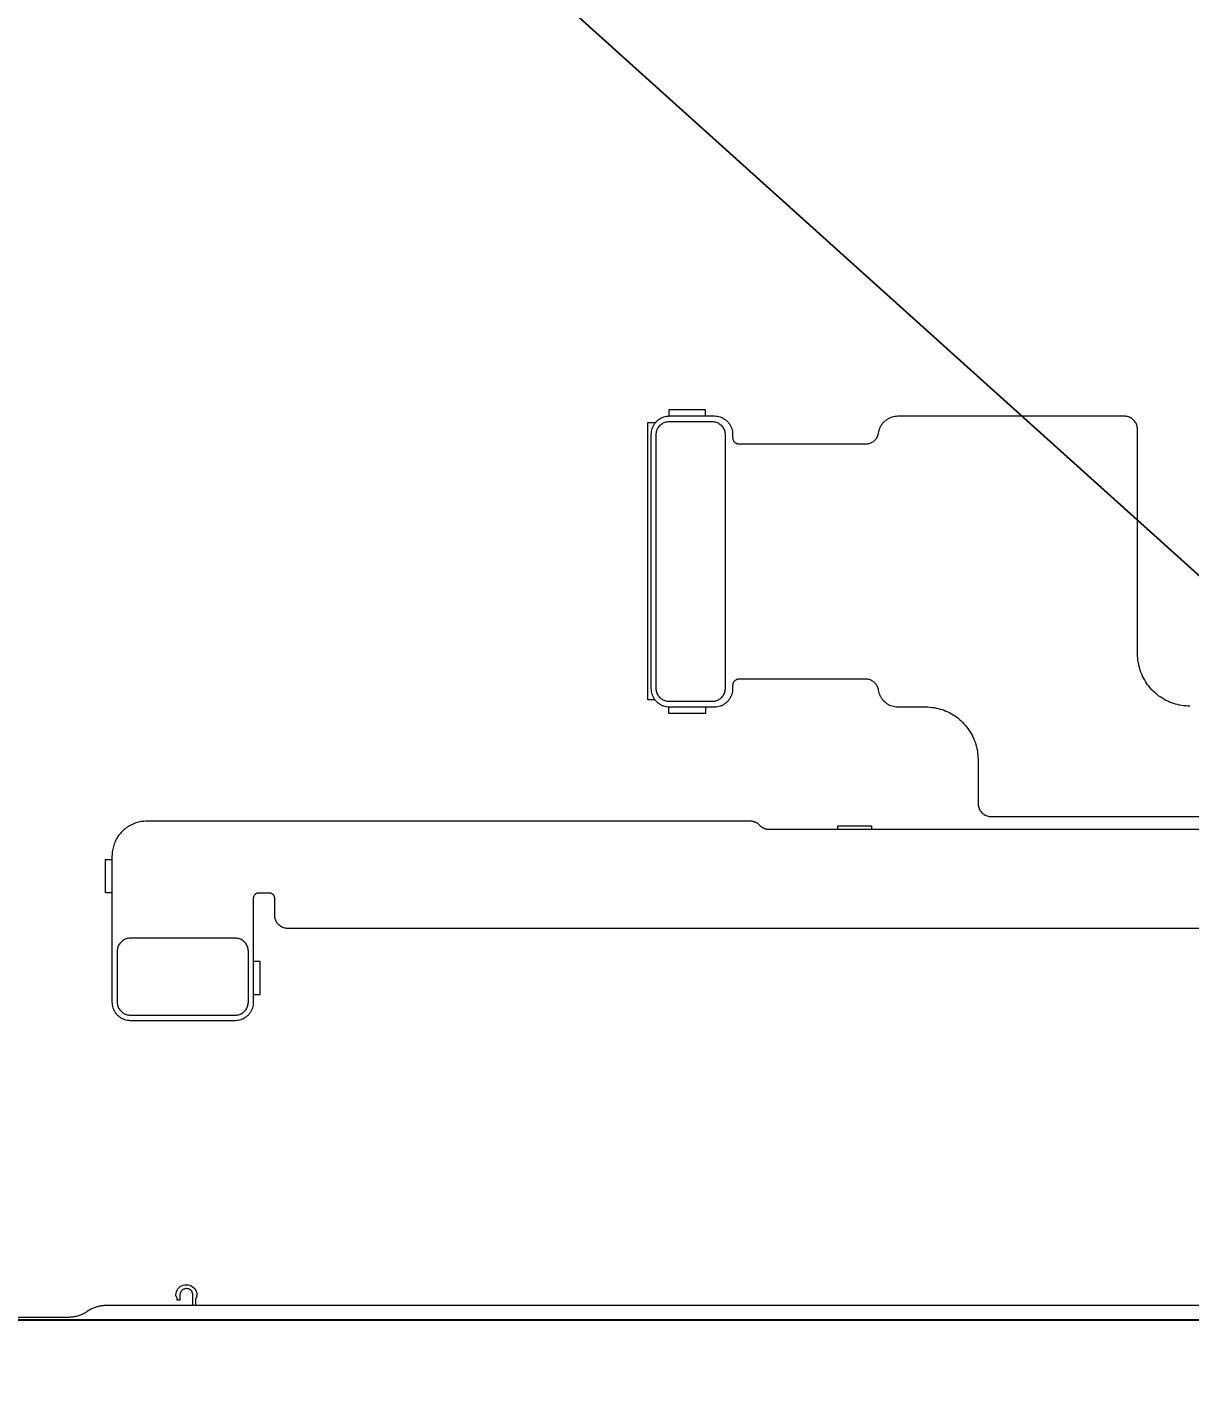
# Model space of a CAD drawing. Header units: millimetres. Extents: x 1863 to 2194, y 977 to 1295.
# Drawn here: x 1928.6 to 1972.9, y 1150.2 to 1201.7 of the extents above; entities that cross this region are included whole.
import ezdxf

# ---------------------------------------------------------------- set-up
doc = ezdxf.new("R2010")
doc.units = ezdxf.units.MM
doc.layers.add('2', color=7, linetype='Continuous', true_color=0xffffff)
doc.layers.add('BMLJ', color=4, linetype='Continuous')
doc.layers.get('0').off()
doc.styles.get("Standard").update_dxf_attribs({"font": 'txt', "bigfont": 'gbcbig.shx'})
doc.dimstyles.new('ISO-25', dxfattribs={"dimtxt": 2.5, "dimasz": 2.5, "dimexe": 1.25, "dimexo": 0.625, "dimtad": 1, "dimtxsty": 'Standard', "dimcen": 2.5, "dimadec": 0, "dimazin": 0, "dimtfac": 1, "dimtmove": 0, "dimatfit": 3, "dimfxl": 1, "dimarcsym": 0})

# ---------------------------------------------------------------- blocks, each defined once
blk = doc.blocks.new('A$C1B9535D9')
at = {"layer": '2', "color": 35, "linetype": 'Continuous', "lineweight": 18}
for p, q in [((3.289, 34.977), (3.304, 35.039)), ((3.304, 35.039), (3.328, 35.096)), ((3.328, 35.096), (3.361, 35.149)), ((3.361, 35.149), (3.401, 35.195)), ((3.401, 35.195), (3.448, 35.235)), ((3.462, 35.027), (3.447, 34.991)), ((3.448, 35.235), (3.5, 35.268)), ((3.482, 35.06), (3.462, 35.027)), ((3.507, 35.089), (3.482, 35.06)), ((3.5, 35.268), (3.558, 35.292)), ((3.536, 35.114), (3.507, 35.089)), ((3.569, 35.134), (3.536, 35.114)), ((3.558, 35.292), (3.619, 35.307)), ((3.605, 35.149), (3.569, 35.134)), ((3.644, 35.159), (3.605, 35.149)), ((3.619, 35.307), (3.684, 35.312)), ((3.684, 35.162), (3.644, 35.159)), ((3.684, 35.312), (3.702, 35.312)), ((4.023, 35.162), (3.684, 35.162)), ((3.702, 35.312), (3.711, 35.312)), ((3.711, 35.312), (3.719, 35.311)), ((3.719, 35.311), (3.728, 35.309)), ((3.728, 35.309), (3.736, 35.307)), ((3.736, 35.307), (3.744, 35.304)), ((3.744, 35.304), (3.752, 35.301)), ((3.752, 35.301), (3.76, 35.297)), ((3.76, 35.297), (3.777, 35.287)), ((3.777, 35.284), (3.805, 35.268)), ((3.805, 35.268), (3.834, 35.262)), ((3.834, 35.262), (4.023, 35.262)), ((4.023, 35.262), (4.029, 35.263)), ((4.029, 35.162), (4.023, 35.162)), ((4.029, 35.263), (4.034, 35.263)), ((4.034, 35.162), (4.029, 35.162)), ((4.034, 35.263), (4.04, 35.263)), ((4.04, 35.163), (4.034, 35.162)), ((4.04, 35.263), (4.046, 35.264)), ((4.046, 35.163), (4.04, 35.163)), ((4.046, 35.264), (4.052, 35.264)), ((4.052, 35.164), (4.046, 35.163)), ((4.052, 35.264), (4.058, 35.265)), ((4.058, 35.164), (4.052, 35.164)), ((4.058, 35.265), (4.063, 35.266)), ((4.063, 35.165), (4.058, 35.164)), ((4.063, 35.266), (4.069, 35.267)), ((4.069, 35.166), (4.063, 35.165)), ((4.069, 35.267), (4.074, 35.269)), ((4.074, 35.167), (4.069, 35.166)), ((4.074, 35.269), (4.08, 35.27)), ((4.08, 35.168), (4.074, 35.167)), ((4.08, 35.27), (4.08, 35.27)), ((4.08, 35.168), (4.08, 35.168)), ((3.284, 34.912), (3.289, 34.977)), ((3.289, 34.848), (3.284, 34.912)), ((3.304, 34.788), (3.289, 34.848)), ((3.327, 34.731), (3.304, 34.788)), ((3.359, 34.679), (3.327, 34.731)), ((3.398, 34.632), (3.359, 34.679)), ((3.444, 34.592), (3.398, 34.632)), ((3.438, 34.953), (3.434, 34.912)), ((3.434, 34.912), (3.436, 34.883)), ((3.436, 34.883), (3.441, 34.855)), ((3.447, 34.991), (3.438, 34.953)), ((3.441, 34.855), (3.449, 34.828)), ((3.495, 34.559), (3.444, 34.592)), ((3.449, 34.828), (3.46, 34.802)), ((3.46, 34.802), (3.474, 34.778)), ((3.474, 34.778), (3.49, 34.755)), ((3.49, 34.755), (3.509, 34.734)), ((3.552, 34.535), (3.495, 34.559)), ((3.509, 34.734), (3.53, 34.716)), ((3.53, 34.716), (3.554, 34.699)), ((3.612, 34.519), (3.552, 34.535)), ((3.554, 34.699), (3.579, 34.686)), ((3.579, 34.686), (3.605, 34.675)), ((3.605, 34.675), (3.631, 34.669)), ((3.676, 34.512), (3.612, 34.519)), ((3.631, 34.669), (3.658, 34.664)), ((3.658, 34.664), (3.684, 34.662)), ((3.685, 34.513), (3.676, 34.512)), ((3.684, 34.662), (3.879, 34.662)), ((3.694, 34.513), (3.685, 34.513)), ((3.703, 34.515), (3.694, 34.513)), ((3.712, 34.517), (3.703, 34.515)), ((3.72, 34.52), (3.712, 34.517)), ((3.728, 34.523), (3.72, 34.52)), ((3.736, 34.527), (3.728, 34.523)), ((3.744, 34.531), (3.736, 34.527)), ((3.751, 34.536), (3.744, 34.531)), ((3.758, 34.542), (3.751, 34.536)), ((3.783, 34.557), (3.758, 34.542)), ((3.817, 34.564), (3.783, 34.557)), ((3.879, 34.564), (3.817, 34.564)), ((3.879, 34.662), (3.879, 34.564))]:
    blk.add_line(p, q, dxfattribs=at)
for points, degree in [([(4.08, 106.628), (4.08, 31.849)], 1), ([(4.08, 31.849), (4.081, 31.823), (4.082, 31.798), (4.082, 31.772)], 3), ([(4.082, 31.772), (4.085, 31.747), (4.087, 31.722), (4.089, 31.696)], 3), ([(4.089, 31.696), (4.093, 31.671), (4.097, 31.646), (4.101, 31.621)], 3), ([(4.101, 31.621), (4.106, 31.596), (4.112, 31.571), (4.117, 31.547)], 3), ([(4.117, 31.547), (4.124, 31.522), (4.131, 31.498), (4.138, 31.474)], 3), ([(4.138, 31.474), (4.146, 31.45), (4.154, 31.426), (4.163, 31.402)], 3), ([(4.163, 31.402), (4.172, 31.378), (4.182, 31.355), (4.192, 31.332)], 3), ([(4.192, 31.332), (4.203, 31.309), (4.214, 31.286), (4.225, 31.263)], 3), ([(4.225, 31.263), (4.238, 31.241), (4.25, 31.219), (4.263, 31.197)], 3), ([(4.263, 31.197), (4.277, 31.176), (4.291, 31.154), (4.305, 31.133)], 3), ([(4.305, 31.133), (4.319, 31.112), (4.333, 31.09), (4.347, 31.069)], 3), ([(4.347, 31.069), (4.359, 31.047), (4.372, 31.025), (4.385, 31.003)], 3), ([(4.385, 31.003), (4.396, 30.98), (4.407, 30.957), (4.418, 30.934)], 3), ([(4.418, 30.934), (4.428, 30.911), (4.438, 30.888), (4.448, 30.864)], 3), ([(4.448, 30.864), (4.456, 30.84), (4.464, 30.816), (4.472, 30.792)], 3), ([(4.472, 30.792), (4.479, 30.768), (4.486, 30.744), (4.493, 30.719)], 3), ([(4.493, 30.719), (4.498, 30.694), (4.504, 30.67), (4.509, 30.645)], 3), ([(4.509, 30.645), (4.513, 30.62), (4.517, 30.595), (4.521, 30.57)], 3), ([(4.521, 30.57), (4.523, 30.544), (4.525, 30.519), (4.528, 30.493)], 3), ([(4.528, 30.493), (4.529, 30.468), (4.529, 30.442), (4.53, 30.417)], 3), ([(4.53, 30.417), (4.53, 27.589)], 1)]:
    blk.add_open_spline(points, degree=degree, dxfattribs=at)
blk = doc.blocks.new('*D8')
at = {"layer": 'BMLJ', "color": 0, "lineweight": -2, "transparency": 16777216}
for p, q in [((2012.465, 1238.46), (1865.418, 1238.46)), ((1866.668, 1235.96), (1866.668, 1154.96)), ((2012.465, 1152.46), (1865.418, 1152.46))]:
    blk.add_line(p, q, dxfattribs=at)
at = {"layer": 'BMLJ', "color": 0, "transparency": 16777216}
for points in [[(1866.251, 1235.96), (1867.084, 1235.96), (1866.668, 1238.46)], [(1866.251, 1154.96), (1867.084, 1154.96), (1866.668, 1152.46)]]:
    blk.add_solid(points, dxfattribs=at)
at = {"layer": 'BMLJ', "color": 0, "transparency": 16777216, "insert": (1864.793, 1195.46), "char_height": 2.5, "attachment_point": 5, "rotation": 90}
blk.add_mtext('86', dxfattribs=at)

msp = doc.modelspace()

# ---------------------------------------------------------------- linework, layer by layer
at = {"layer": '2', "color": 35, "linetype": 'Continuous', "lineweight": 18}
for p, q in [((1954.459, 1187.142), (1953.059, 1187.142)), ((1953.059, 1187.142), (1953.059, 1186.892)), ((1954.459, 1186.892), (1954.459, 1187.142)), ((1952.269, 1176.089), (1952.269, 1186.648)), ((1952.269, 1186.648), (1952.555, 1186.648)), ((1953.059, 1186.892), (1953.084, 1186.892)), ((1952.536, 1176.089), (1952.269, 1176.089)), ((1953.059, 1175.573), (1953.059, 1175.823)), ((1954.459, 1175.822), (1954.459, 1175.573)), ((1954.459, 1175.573), (1953.059, 1175.573)), ((1959.505, 1171.291), (1960.792, 1171.291)), ((1959.505, 1171.143), (1959.505, 1171.291)), ((1960.792, 1171.291), (1960.792, 1171.143)), ((1931.593, 1170.001), (1931.844, 1170.001)), ((1931.593, 1168.739), (1931.593, 1170.001)), ((1931.844, 1168.739), (1931.593, 1168.739)), ((1937.493, 1166.121), (1937.243, 1166.121)), ((1937.493, 1164.859), (1937.493, 1166.121)), ((1937.243, 1164.859), (1937.493, 1164.859))]:
    msp.add_line(p, q, dxfattribs=at)
for points, degree in [([(1952.519, 1186.606), (1952.5, 1186.575), (1952.481, 1186.545), (1952.462, 1186.514)], 3), ([(1952.589, 1186.687), (1952.565, 1186.66), (1952.542, 1186.633), (1952.519, 1186.606)], 3), ([(1952.67, 1186.757), (1952.643, 1186.734), (1952.616, 1186.711), (1952.589, 1186.687)], 3), ([(1952.762, 1186.814), (1952.731, 1186.795), (1952.701, 1186.776), (1952.67, 1186.757)], 3), ([(1952.731, 1186.546), (1952.75, 1186.562), (1952.769, 1186.579), (1952.789, 1186.595)], 3), ([(1952.862, 1186.857), (1952.829, 1186.842), (1952.795, 1186.828), (1952.762, 1186.814)], 3), ([(1952.789, 1186.595), (1952.81, 1186.609), (1952.832, 1186.623), (1952.854, 1186.636)], 3), ([(1952.854, 1186.636), (1952.878, 1186.646), (1952.902, 1186.656), (1952.926, 1186.666)], 3), ([(1952.97, 1186.883), (1952.934, 1186.874), (1952.898, 1186.865), (1952.862, 1186.857)], 3), ([(1952.926, 1186.666), (1952.951, 1186.673), (1952.977, 1186.679), (1953.003, 1186.685)], 3), ([(1953.084, 1186.892), (1953.046, 1186.889), (1953.008, 1186.886), (1952.97, 1186.883)], 3), ([(1953.003, 1186.685), (1953.03, 1186.687), (1953.057, 1186.69), (1953.084, 1186.692)], 3), ([(1954.808, 1186.892), (1953.084, 1186.892)], 1), ([(1953.084, 1186.692), (1954.709, 1186.692)], 1), ([(1954.709, 1186.692), (1954.736, 1186.69), (1954.763, 1186.687), (1954.79, 1186.685)], 3), ([(1954.79, 1186.685), (1954.816, 1186.679), (1954.841, 1186.673), (1954.867, 1186.666)], 3), ([(1954.922, 1186.883), (1954.884, 1186.886), (1954.846, 1186.889), (1954.808, 1186.892)], 3), ([(1954.867, 1186.666), (1954.891, 1186.656), (1954.915, 1186.646), (1954.939, 1186.636)], 3), ([(1955.03, 1186.857), (1954.994, 1186.865), (1954.958, 1186.874), (1954.922, 1186.883)], 3), ([(1954.939, 1186.636), (1954.961, 1186.623), (1954.983, 1186.609), (1955.005, 1186.595)], 3), ([(1955.005, 1186.595), (1955.024, 1186.579), (1955.044, 1186.562), (1955.063, 1186.546)], 3), ([(1955.13, 1186.814), (1955.097, 1186.828), (1955.063, 1186.842), (1955.03, 1186.857)], 3), ([(1955.222, 1186.757), (1955.191, 1186.776), (1955.161, 1186.795), (1955.13, 1186.814)], 3), ([(1955.304, 1186.687), (1955.276, 1186.711), (1955.249, 1186.734), (1955.222, 1186.757)], 3), ([(1955.374, 1186.606), (1955.35, 1186.633), (1955.327, 1186.66), (1955.304, 1186.687)], 3), ([(1955.431, 1186.514), (1955.412, 1186.545), (1955.393, 1186.575), (1955.374, 1186.606)], 3), ([(1961.224, 1186.635), (1961.203, 1186.607), (1961.182, 1186.579), (1961.161, 1186.551)], 3), ([(1961.298, 1186.709), (1961.274, 1186.685), (1961.249, 1186.66), (1961.224, 1186.635)], 3), ([(1961.382, 1186.772), (1961.354, 1186.751), (1961.326, 1186.73), (1961.298, 1186.709)], 3), ([(1961.475, 1186.823), (1961.444, 1186.806), (1961.413, 1186.789), (1961.382, 1186.772)], 3), ([(1961.574, 1186.861), (1961.541, 1186.848), (1961.508, 1186.836), (1961.475, 1186.823)], 3), ([(1961.679, 1186.884), (1961.644, 1186.876), (1961.609, 1186.869), (1961.574, 1186.861)], 3), ([(1961.789, 1186.892), (1961.752, 1186.89), (1961.716, 1186.887), (1961.679, 1186.884)], 3), ([(1970.423, 1186.892), (1961.789, 1186.892)], 1), ([(1970.504, 1186.886), (1970.477, 1186.888), (1970.45, 1186.89), (1970.423, 1186.892)], 3), ([(1970.581, 1186.867), (1970.555, 1186.873), (1970.529, 1186.879), (1970.504, 1186.886)], 3), ([(1970.653, 1186.836), (1970.629, 1186.847), (1970.605, 1186.857), (1970.581, 1186.867)], 3), ([(1970.718, 1186.796), (1970.696, 1186.809), (1970.674, 1186.823), (1970.653, 1186.836)], 3), ([(1970.776, 1186.746), (1970.757, 1186.762), (1970.738, 1186.779), (1970.718, 1186.796)], 3), ([(1970.826, 1186.688), (1970.81, 1186.707), (1970.793, 1186.726), (1970.776, 1186.746)], 3), ([(1970.867, 1186.622), (1970.854, 1186.644), (1970.84, 1186.666), (1970.826, 1186.688)], 3), ([(1970.897, 1186.55), (1970.887, 1186.574), (1970.877, 1186.598), (1970.867, 1186.622)], 3), ([(1952.393, 1186.306), (1952.39, 1186.268), (1952.387, 1186.23), (1952.384, 1186.192)], 3), ([(1952.384, 1186.192), (1952.384, 1176.523)], 1), ([(1952.419, 1186.414), (1952.41, 1186.378), (1952.402, 1186.342), (1952.393, 1186.306)], 3), ([(1952.462, 1186.514), (1952.448, 1186.481), (1952.433, 1186.447), (1952.419, 1186.414)], 3), ([(1952.585, 1186.192), (1952.587, 1186.219), (1952.589, 1186.246), (1952.591, 1186.273)], 3), ([(1952.585, 1176.522), (1952.585, 1186.192)], 1), ([(1952.591, 1186.273), (1952.598, 1186.299), (1952.604, 1186.325), (1952.61, 1186.35)], 3), ([(1952.61, 1186.35), (1952.62, 1186.374), (1952.63, 1186.398), (1952.64, 1186.422)], 3), ([(1952.64, 1186.422), (1952.654, 1186.444), (1952.667, 1186.466), (1952.681, 1186.487)], 3), ([(1952.681, 1186.487), (1952.697, 1186.507), (1952.714, 1186.526), (1952.731, 1186.546)], 3), ([(1955.063, 1186.546), (1955.08, 1186.526), (1955.096, 1186.507), (1955.113, 1186.487)], 3), ([(1955.113, 1186.487), (1955.127, 1186.466), (1955.14, 1186.444), (1955.154, 1186.422)], 3), ([(1955.154, 1186.422), (1955.164, 1186.398), (1955.174, 1186.374), (1955.184, 1186.35)], 3), ([(1955.184, 1186.35), (1955.191, 1186.325), (1955.197, 1186.299), (1955.203, 1186.273)], 3), ([(1955.203, 1186.273), (1955.205, 1186.246), (1955.208, 1186.219), (1955.21, 1186.192)], 3), ([(1955.21, 1186.192), (1955.21, 1176.522)], 1), ([(1955.473, 1186.414), (1955.459, 1186.447), (1955.445, 1186.481), (1955.431, 1186.514)], 3), ([(1955.499, 1186.306), (1955.491, 1186.342), (1955.482, 1186.378), (1955.473, 1186.414)], 3), ([(1955.509, 1186.192), (1955.506, 1186.23), (1955.503, 1186.268), (1955.499, 1186.306)], 3), ([(1955.509, 1186.072), (1955.509, 1186.192)], 1), ([(1955.512, 1186.032), (1955.511, 1186.045), (1955.51, 1186.059), (1955.509, 1186.072)], 3), ([(1961.006, 1186.111), (1960.994, 1186.091), (1960.983, 1186.07), (1960.971, 1186.049)], 3), ([(1961.031, 1186.179), (1961.023, 1186.156), (1961.014, 1186.134), (1961.006, 1186.111)], 3), ([(1961.047, 1186.25), (1961.042, 1186.226), (1961.037, 1186.202), (1961.031, 1186.179)], 3), ([(1961.071, 1186.358), (1961.063, 1186.322), (1961.055, 1186.286), (1961.047, 1186.25)], 3), ([(1961.109, 1186.459), (1961.096, 1186.425), (1961.084, 1186.391), (1961.071, 1186.358)], 3), ([(1961.161, 1186.551), (1961.143, 1186.521), (1961.126, 1186.49), (1961.109, 1186.459)], 3), ([(1970.916, 1186.473), (1970.91, 1186.499), (1970.904, 1186.525), (1970.897, 1186.55)], 3), ([(1970.923, 1186.392), (1970.921, 1186.419), (1970.919, 1186.446), (1970.916, 1186.473)], 3), ([(1970.923, 1177.843), (1970.923, 1186.392)], 1), ([(1955.521, 1185.993), (1955.518, 1186.006), (1955.515, 1186.019), (1955.512, 1186.032)], 3), ([(1955.537, 1185.957), (1955.532, 1185.969), (1955.526, 1185.981), (1955.521, 1185.993)], 3), ([(1955.557, 1185.925), (1955.55, 1185.936), (1955.543, 1185.946), (1955.537, 1185.957)], 3), ([(1955.582, 1185.896), (1955.574, 1185.905), (1955.565, 1185.915), (1955.557, 1185.925)], 3), ([(1955.611, 1185.871), (1955.601, 1185.879), (1955.592, 1185.887), (1955.582, 1185.896)], 3), ([(1955.644, 1185.85), (1955.633, 1185.857), (1955.622, 1185.864), (1955.611, 1185.871)], 3), ([(1955.68, 1185.835), (1955.668, 1185.84), (1955.656, 1185.845), (1955.644, 1185.85)], 3), ([(1955.718, 1185.826), (1955.705, 1185.829), (1955.692, 1185.832), (1955.68, 1185.835)], 3), ([(1955.759, 1185.822), (1955.745, 1185.823), (1955.732, 1185.825), (1955.718, 1185.826)], 3), ([(1960.552, 1185.822), (1955.759, 1185.822)], 1), ([(1960.625, 1185.828), (1960.601, 1185.826), (1960.577, 1185.824), (1960.552, 1185.822)], 3), ([(1960.695, 1185.843), (1960.672, 1185.838), (1960.649, 1185.833), (1960.625, 1185.828)], 3), ([(1960.762, 1185.868), (1960.74, 1185.86), (1960.718, 1185.852), (1960.695, 1185.843)], 3), ([(1960.823, 1185.902), (1960.803, 1185.891), (1960.782, 1185.88), (1960.762, 1185.868)], 3), ([(1960.879, 1185.944), (1960.86, 1185.93), (1960.842, 1185.916), (1960.823, 1185.902)], 3), ([(1960.929, 1185.994), (1960.912, 1185.977), (1960.896, 1185.961), (1960.879, 1185.944)], 3), ([(1960.971, 1186.049), (1960.957, 1186.031), (1960.943, 1186.012), (1960.929, 1185.994)], 3), ([(1970.949, 1177.518), (1970.94, 1177.627), (1970.932, 1177.735), (1970.923, 1177.843)], 3), ([(1971.025, 1177.211), (1971, 1177.313), (1970.974, 1177.416), (1970.949, 1177.518)], 3), ([(1955.537, 1176.757), (1955.543, 1176.768), (1955.55, 1176.779), (1955.557, 1176.79)], 3), ([(1955.557, 1176.79), (1955.565, 1176.8), (1955.574, 1176.81), (1955.582, 1176.819)], 3), ([(1955.582, 1176.819), (1955.592, 1176.828), (1955.601, 1176.836), (1955.611, 1176.844)], 3), ([(1955.611, 1176.844), (1955.622, 1176.851), (1955.633, 1176.858), (1955.644, 1176.865)], 3), ([(1955.644, 1176.865), (1955.656, 1176.87), (1955.668, 1176.875), (1955.68, 1176.88)], 3), ([(1955.68, 1176.88), (1955.692, 1176.883), (1955.705, 1176.886), (1955.718, 1176.889)], 3), ([(1955.718, 1176.889), (1955.732, 1176.89), (1955.745, 1176.891), (1955.759, 1176.893)], 3), ([(1955.759, 1176.893), (1960.552, 1176.893)], 1), ([(1960.552, 1176.893), (1960.577, 1176.891), (1960.601, 1176.889), (1960.625, 1176.887)], 3), ([(1960.625, 1176.887), (1960.649, 1176.882), (1960.672, 1176.877), (1960.695, 1176.872)], 3), ([(1960.695, 1176.872), (1960.718, 1176.863), (1960.74, 1176.855), (1960.762, 1176.846)], 3), ([(1960.762, 1176.846), (1960.782, 1176.835), (1960.803, 1176.824), (1960.823, 1176.813)], 3), ([(1960.823, 1176.813), (1960.842, 1176.799), (1960.86, 1176.785), (1960.879, 1176.771)], 3), ([(1971.146, 1176.924), (1971.106, 1177.019), (1971.065, 1177.115), (1971.025, 1177.211)], 3), ([(1971.309, 1176.662), (1971.254, 1176.749), (1971.2, 1176.836), (1971.146, 1176.924)], 3), ([(1952.384, 1176.523), (1952.387, 1176.485), (1952.39, 1176.447), (1952.393, 1176.409)], 3), ([(1952.393, 1176.409), (1952.402, 1176.373), (1952.41, 1176.337), (1952.419, 1176.301)], 3), ([(1952.419, 1176.301), (1952.433, 1176.268), (1952.448, 1176.234), (1952.462, 1176.201)], 3), ([(1952.591, 1176.441), (1952.589, 1176.468), (1952.587, 1176.495), (1952.585, 1176.522)], 3), ([(1952.61, 1176.364), (1952.604, 1176.39), (1952.598, 1176.416), (1952.591, 1176.441)], 3), ([(1952.64, 1176.293), (1952.63, 1176.316), (1952.62, 1176.34), (1952.61, 1176.364)], 3), ([(1952.681, 1176.227), (1952.667, 1176.249), (1952.654, 1176.271), (1952.64, 1176.293)], 3), ([(1955.154, 1176.293), (1955.14, 1176.271), (1955.127, 1176.249), (1955.113, 1176.227)], 3), ([(1955.184, 1176.364), (1955.174, 1176.34), (1955.164, 1176.316), (1955.154, 1176.293)], 3), ([(1955.203, 1176.441), (1955.197, 1176.416), (1955.191, 1176.39), (1955.184, 1176.364)], 3), ([(1955.21, 1176.522), (1955.208, 1176.495), (1955.205, 1176.468), (1955.203, 1176.441)], 3), ([(1955.431, 1176.201), (1955.445, 1176.234), (1955.459, 1176.268), (1955.473, 1176.301)], 3), ([(1955.473, 1176.301), (1955.482, 1176.337), (1955.491, 1176.373), (1955.499, 1176.409)], 3), ([(1955.499, 1176.409), (1955.503, 1176.447), (1955.506, 1176.485), (1955.509, 1176.523)], 3), ([(1955.509, 1176.643), (1955.51, 1176.656), (1955.511, 1176.67), (1955.512, 1176.683)], 3), ([(1955.509, 1176.523), (1955.509, 1176.643)], 1), ([(1955.512, 1176.683), (1955.515, 1176.696), (1955.518, 1176.709), (1955.521, 1176.722)], 3), ([(1955.521, 1176.722), (1955.526, 1176.733), (1955.532, 1176.745), (1955.537, 1176.757)], 3), ([(1960.879, 1176.771), (1960.896, 1176.754), (1960.912, 1176.738), (1960.929, 1176.721)], 3), ([(1960.929, 1176.721), (1960.943, 1176.703), (1960.957, 1176.684), (1960.971, 1176.665)], 3), ([(1960.971, 1176.665), (1960.983, 1176.645), (1960.994, 1176.624), (1961.006, 1176.603)], 3), ([(1961.006, 1176.603), (1961.014, 1176.581), (1961.023, 1176.558), (1961.031, 1176.536)], 3), ([(1961.031, 1176.536), (1961.037, 1176.512), (1961.042, 1176.488), (1961.047, 1176.464)], 3), ([(1961.047, 1176.464), (1961.055, 1176.428), (1961.063, 1176.393), (1961.071, 1176.357)], 3), ([(1961.071, 1176.357), (1961.084, 1176.323), (1961.096, 1176.29), (1961.109, 1176.256)], 3), ([(1971.508, 1176.429), (1971.442, 1176.506), (1971.375, 1176.584), (1971.309, 1176.662)], 3), ([(1971.741, 1176.229), (1971.664, 1176.295), (1971.586, 1176.362), (1971.508, 1176.429)], 3), ([(1952.462, 1176.201), (1952.481, 1176.17), (1952.5, 1176.14), (1952.519, 1176.109)], 3), ([(1952.519, 1176.109), (1952.542, 1176.082), (1952.565, 1176.055), (1952.589, 1176.027)], 3), ([(1952.589, 1176.027), (1952.616, 1176.004), (1952.643, 1175.981), (1952.67, 1175.957)], 3), ([(1952.67, 1175.957), (1952.701, 1175.938), (1952.731, 1175.92), (1952.762, 1175.901)], 3), ([(1952.731, 1176.169), (1952.714, 1176.188), (1952.697, 1176.208), (1952.681, 1176.227)], 3), ([(1952.789, 1176.119), (1952.769, 1176.135), (1952.75, 1176.152), (1952.731, 1176.169)], 3), ([(1952.762, 1175.901), (1952.795, 1175.886), (1952.829, 1175.872), (1952.862, 1175.858)], 3), ([(1952.854, 1176.078), (1952.832, 1176.092), (1952.81, 1176.105), (1952.789, 1176.119)], 3), ([(1952.926, 1176.048), (1952.902, 1176.058), (1952.878, 1176.068), (1952.854, 1176.078)], 3), ([(1952.862, 1175.858), (1952.898, 1175.849), (1952.934, 1175.84), (1952.97, 1175.831)], 3), ([(1953.003, 1176.029), (1952.977, 1176.035), (1952.951, 1176.041), (1952.926, 1176.048)], 3), ([(1952.97, 1175.831), (1953.008, 1175.828), (1953.046, 1175.825), (1953.084, 1175.822)], 3), ([(1953.084, 1176.022), (1953.057, 1176.024), (1953.03, 1176.027), (1953.003, 1176.029)], 3), ([(1953.059, 1175.823), (1953.08, 1175.823)], 1), ([(1954.709, 1176.022), (1953.084, 1176.022)], 1), ([(1953.084, 1175.822), (1954.808, 1175.822)], 1), ([(1954.79, 1176.029), (1954.763, 1176.027), (1954.736, 1176.024), (1954.709, 1176.022)], 3), ([(1954.867, 1176.048), (1954.841, 1176.041), (1954.816, 1176.035), (1954.79, 1176.029)], 3), ([(1954.808, 1175.822), (1954.846, 1175.825), (1954.884, 1175.828), (1954.922, 1175.831)], 3), ([(1954.939, 1176.078), (1954.915, 1176.068), (1954.891, 1176.058), (1954.867, 1176.048)], 3), ([(1954.922, 1175.831), (1954.958, 1175.84), (1954.994, 1175.849), (1955.03, 1175.858)], 3), ([(1955.005, 1176.119), (1954.983, 1176.105), (1954.961, 1176.092), (1954.939, 1176.078)], 3), ([(1955.063, 1176.169), (1955.044, 1176.152), (1955.024, 1176.135), (1955.005, 1176.119)], 3), ([(1955.03, 1175.858), (1955.063, 1175.872), (1955.097, 1175.886), (1955.13, 1175.901)], 3), ([(1955.113, 1176.227), (1955.096, 1176.208), (1955.08, 1176.188), (1955.063, 1176.169)], 3), ([(1955.13, 1175.901), (1955.161, 1175.92), (1955.191, 1175.938), (1955.222, 1175.957)], 3), ([(1955.222, 1175.957), (1955.249, 1175.981), (1955.276, 1176.004), (1955.304, 1176.027)], 3), ([(1955.304, 1176.027), (1955.327, 1176.055), (1955.35, 1176.082), (1955.374, 1176.109)], 3), ([(1955.374, 1176.109), (1955.393, 1176.14), (1955.412, 1176.17), (1955.431, 1176.201)], 3), ([(1961.109, 1176.256), (1961.126, 1176.225), (1961.143, 1176.194), (1961.161, 1176.163)], 3), ([(1961.161, 1176.163), (1961.182, 1176.135), (1961.203, 1176.107), (1961.224, 1176.079)], 3), ([(1961.224, 1176.079), (1961.249, 1176.054), (1961.274, 1176.03), (1961.298, 1176.005)], 3), ([(1961.298, 1176.005), (1961.326, 1175.984), (1961.354, 1175.963), (1961.382, 1175.942)], 3), ([(1961.382, 1175.942), (1961.413, 1175.925), (1961.444, 1175.908), (1961.475, 1175.891)], 3), ([(1961.475, 1175.891), (1961.508, 1175.879), (1961.541, 1175.866), (1961.574, 1175.854)], 3), ([(1961.574, 1175.854), (1961.609, 1175.846), (1961.644, 1175.838), (1961.679, 1175.83)], 3), ([(1961.679, 1175.83), (1961.716, 1175.828), (1961.752, 1175.825), (1961.789, 1175.822)], 3), ([(1961.789, 1175.822), (1962.847, 1175.822)], 1), ([(1962.847, 1175.822), (1962.955, 1175.814), (1963.064, 1175.805), (1963.172, 1175.796)], 3), ([(1963.172, 1175.796), (1963.274, 1175.771), (1963.377, 1175.746), (1963.479, 1175.72)], 3), ([(1972.004, 1176.066), (1971.916, 1176.12), (1971.829, 1176.175), (1971.741, 1176.229)], 3), ([(1972.29, 1175.945), (1972.195, 1175.985), (1972.099, 1176.026), (1972.004, 1176.066)], 3), ([(1972.598, 1175.869), (1972.496, 1175.894), (1972.393, 1175.92), (1972.29, 1175.945)], 3), ([(1972.923, 1175.843), (1972.815, 1175.852), (1972.706, 1175.86), (1972.598, 1175.869)], 3), ([(1963.479, 1175.72), (1963.575, 1175.68), (1963.671, 1175.64), (1963.766, 1175.599)], 3), ([(1963.766, 1175.599), (1963.854, 1175.545), (1963.941, 1175.491), (1964.028, 1175.436)], 3), ([(1964.028, 1175.436), (1964.106, 1175.37), (1964.184, 1175.303), (1964.261, 1175.237)], 3), ([(1964.261, 1175.237), (1964.328, 1175.159), (1964.394, 1175.081), (1964.461, 1175.003)], 3), ([(1964.461, 1175.003), (1964.515, 1174.916), (1964.569, 1174.829), (1964.624, 1174.741)], 3), ([(1964.624, 1174.741), (1964.664, 1174.646), (1964.705, 1174.55), (1964.745, 1174.455)], 3), ([(1964.745, 1174.455), (1964.77, 1174.352), (1964.795, 1174.249), (1964.821, 1174.147)], 3), ([(1964.821, 1174.147), (1964.829, 1174.039), (1964.838, 1173.931), (1964.847, 1173.822)], 3), ([(1964.847, 1173.822), (1964.847, 1172.143)], 1), ([(1964.847, 1172.143), (1964.849, 1172.116), (1964.851, 1172.089), (1964.853, 1172.062)], 3), ([(1964.853, 1172.062), (1964.86, 1172.037), (1964.866, 1172.011), (1964.872, 1171.985)], 3), ([(1964.872, 1171.985), (1964.883, 1171.961), (1964.893, 1171.937), (1964.903, 1171.913)], 3), ([(1964.903, 1171.913), (1964.916, 1171.892), (1964.93, 1171.87), (1964.943, 1171.848)], 3), ([(1964.943, 1171.848), (1964.96, 1171.829), (1964.977, 1171.809), (1964.993, 1171.79)], 3), ([(1964.993, 1171.79), (1965.013, 1171.773), (1965.032, 1171.756), (1965.052, 1171.74)], 3), ([(1965.052, 1171.74), (1965.074, 1171.726), (1965.095, 1171.713), (1965.117, 1171.699)], 3), ([(1965.117, 1171.699), (1965.141, 1171.689), (1965.165, 1171.679), (1965.189, 1171.669)], 3), ([(1965.189, 1171.669), (1965.215, 1171.662), (1965.24, 1171.656), (1965.266, 1171.65)], 3), ([(1965.266, 1171.65), (1965.293, 1171.648), (1965.32, 1171.645), (1965.347, 1171.643)], 3), ([(1965.347, 1171.643), (1978.536, 1171.643)], 1), ([(1932.388, 1171.211), (1932.336, 1171.166), (1932.284, 1171.122), (1932.233, 1171.078)], 3), ([(1932.562, 1171.319), (1932.504, 1171.283), (1932.446, 1171.247), (1932.388, 1171.211)], 3), ([(1932.752, 1171.399), (1932.689, 1171.372), (1932.625, 1171.345), (1932.562, 1171.319)], 3), ([(1932.957, 1171.45), (1932.888, 1171.433), (1932.82, 1171.416), (1932.752, 1171.399)], 3), ([(1933.172, 1171.467), (1933.1, 1171.461), (1933.028, 1171.455), (1932.957, 1171.45)], 3), ([(1956.161, 1171.467), (1933.172, 1171.467)], 1), ([(1956.203, 1171.465), (1956.189, 1171.466), (1956.175, 1171.466), (1956.161, 1171.467)], 3), ([(1956.244, 1171.46), (1956.231, 1171.462), (1956.217, 1171.463), (1956.203, 1171.465)], 3), ([(1956.285, 1171.451), (1956.271, 1171.454), (1956.258, 1171.457), (1956.244, 1171.46)], 3), ([(1956.324, 1171.44), (1956.311, 1171.444), (1956.298, 1171.448), (1956.285, 1171.451)], 3), ([(1956.363, 1171.425), (1956.35, 1171.43), (1956.337, 1171.435), (1956.324, 1171.44)], 3), ([(1956.4, 1171.407), (1956.387, 1171.413), (1956.375, 1171.419), (1956.363, 1171.425)], 3), ([(1956.435, 1171.386), (1956.423, 1171.393), (1956.411, 1171.4), (1956.4, 1171.407)], 3), ([(1956.469, 1171.362), (1956.457, 1171.37), (1956.446, 1171.378), (1956.435, 1171.386)], 3), ([(1956.5, 1171.335), (1956.49, 1171.344), (1956.479, 1171.353), (1956.469, 1171.362)], 3), ([(1956.53, 1171.305), (1956.52, 1171.315), (1956.51, 1171.325), (1956.5, 1171.335)], 3), ([(1956.559, 1171.276), (1956.549, 1171.285), (1956.54, 1171.295), (1956.53, 1171.305)], 3), ([(1956.591, 1171.249), (1956.581, 1171.258), (1956.57, 1171.267), (1956.559, 1171.276)], 3), ([(1956.625, 1171.225), (1956.614, 1171.233), (1956.602, 1171.241), (1956.591, 1171.249)], 3), ([(1956.66, 1171.204), (1956.648, 1171.211), (1956.637, 1171.218), (1956.625, 1171.225)], 3), ([(1956.697, 1171.186), (1956.685, 1171.192), (1956.672, 1171.198), (1956.66, 1171.204)], 3), ([(1956.735, 1171.171), (1956.723, 1171.176), (1956.71, 1171.181), (1956.697, 1171.186)], 3), ([(1956.775, 1171.159), (1956.762, 1171.163), (1956.748, 1171.167), (1956.735, 1171.171)], 3), ([(1956.815, 1171.15), (1956.802, 1171.153), (1956.788, 1171.156), (1956.775, 1171.159)], 3), ([(1956.856, 1171.145), (1956.842, 1171.147), (1956.829, 1171.149), (1956.815, 1171.15)], 3), ([(1956.898, 1171.143), (1956.884, 1171.144), (1956.87, 1171.145), (1956.856, 1171.145)], 3), ([(1978.536, 1171.143), (1956.898, 1171.143)], 1), ([(1931.992, 1170.749), (1931.965, 1170.685), (1931.938, 1170.622), (1931.912, 1170.558)], 3), ([(1932.1, 1170.923), (1932.064, 1170.865), (1932.028, 1170.807), (1931.992, 1170.749)], 3), ([(1932.233, 1171.078), (1932.189, 1171.026), (1932.144, 1170.974), (1932.1, 1170.923)], 3), ([(1931.861, 1170.354), (1931.855, 1170.282), (1931.85, 1170.21), (1931.844, 1170.138)], 3), ([(1931.844, 1170.138), (1931.844, 1164.576)], 1), ([(1931.912, 1170.558), (1931.895, 1170.49), (1931.878, 1170.422), (1931.861, 1170.354)], 3), ([(1937.243, 1168.537), (1937.244, 1168.556)], 1), ([(1937.244, 1168.556), (1937.246, 1168.566), (1937.247, 1168.577), (1937.249, 1168.587)], 3), ([(1937.249, 1168.587), (1937.252, 1168.596), (1937.255, 1168.606), (1937.258, 1168.615)], 3), ([(1937.258, 1168.615), (1937.263, 1168.624), (1937.267, 1168.633), (1937.271, 1168.642)], 3), ([(1937.271, 1168.642), (1937.277, 1168.65), (1937.283, 1168.658), (1937.288, 1168.665)], 3), ([(1937.288, 1168.665), (1937.295, 1168.673), (1937.302, 1168.68), (1937.308, 1168.687)], 3), ([(1937.308, 1168.687), (1937.316, 1168.693), (1937.323, 1168.699), (1937.331, 1168.705)], 3), ([(1937.331, 1168.705), (1937.34, 1168.71), (1937.348, 1168.714), (1937.356, 1168.719)], 3), ([(1937.356, 1168.719), (1937.366, 1168.723), (1937.375, 1168.727), (1937.384, 1168.73)], 3), ([(1937.384, 1168.73), (1937.394, 1168.732), (1937.403, 1168.735), (1937.413, 1168.737)], 3), ([(1937.413, 1168.737), (1937.423, 1168.738), (1937.433, 1168.739), (1937.444, 1168.739)], 3), ([(1937.444, 1168.739), (1937.836, 1168.739)], 1), ([(1937.836, 1168.739), (1937.847, 1168.738), (1937.857, 1168.738), (1937.868, 1168.737)], 3), ([(1937.868, 1168.737), (1937.878, 1168.734), (1937.889, 1168.732), (1937.899, 1168.729)], 3), ([(1937.899, 1168.729), (1937.908, 1168.725), (1937.918, 1168.721), (1937.927, 1168.717)], 3), ([(1937.927, 1168.717), (1937.936, 1168.712), (1937.945, 1168.706), (1937.953, 1168.701)], 3), ([(1937.953, 1168.701), (1937.961, 1168.694), (1937.969, 1168.687), (1937.977, 1168.681)], 3), ([(1937.977, 1168.681), (1937.983, 1168.673), (1937.99, 1168.665), (1937.997, 1168.657)], 3), ([(1937.997, 1168.657), (1938.002, 1168.649), (1938.007, 1168.64), (1938.013, 1168.631)], 3), ([(1938.013, 1168.631), (1938.017, 1168.622), (1938.021, 1168.612), (1938.025, 1168.603)], 3), ([(1938.025, 1168.603), (1938.027, 1168.592), (1938.03, 1168.582), (1938.032, 1168.572)], 3), ([(1938.032, 1168.572), (1938.033, 1168.561), (1938.034, 1168.55), (1938.035, 1168.539)], 3), ([(1937.243, 1164.576), (1937.243, 1168.537)], 1), ([(1938.035, 1168.539), (1938.035, 1167.892)], 1), ([(1938.035, 1167.892), (1938.037, 1167.865), (1938.039, 1167.838), (1938.042, 1167.811)], 3), ([(1938.042, 1167.811), (1938.048, 1167.786), (1938.054, 1167.76), (1938.061, 1167.734)], 3), ([(1938.061, 1167.734), (1938.071, 1167.71), (1938.081, 1167.686), (1938.091, 1167.663)], 3), ([(1938.091, 1167.663), (1938.104, 1167.641), (1938.118, 1167.619), (1938.132, 1167.597)], 3), ([(1938.132, 1167.597), (1938.148, 1167.578), (1938.165, 1167.558), (1938.182, 1167.539)], 3), ([(1938.182, 1167.539), (1938.201, 1167.522), (1938.22, 1167.506), (1938.24, 1167.489)], 3), ([(1932.463, 1167.002), (1932.437, 1166.996), (1932.412, 1166.989), (1932.386, 1166.983)], 3), ([(1932.544, 1167.009), (1932.517, 1167.006), (1932.49, 1167.004), (1932.463, 1167.002)], 3), ([(1936.545, 1167.009), (1932.544, 1167.009)], 1), ([(1936.626, 1167.002), (1936.599, 1167.004), (1936.572, 1167.006), (1936.545, 1167.009)], 3), ([(1936.702, 1166.983), (1936.677, 1166.989), (1936.651, 1166.996), (1936.626, 1167.002)], 3), ([(1938.24, 1167.489), (1938.262, 1167.475), (1938.284, 1167.462), (1938.305, 1167.448)], 3), ([(1938.305, 1167.448), (1938.329, 1167.438), (1938.353, 1167.428), (1938.377, 1167.418)], 3), ([(1938.377, 1167.418), (1938.403, 1167.412), (1938.428, 1167.405), (1938.454, 1167.399)], 3), ([(1938.454, 1167.399), (1938.481, 1167.397), (1938.508, 1167.395), (1938.535, 1167.393)], 3), ([(1938.535, 1167.393), (2013.315, 1167.393)], 1), ([(1932.05, 1166.59), (1932.048, 1166.563), (1932.046, 1166.536), (1932.043, 1166.509)], 3), ([(1932.043, 1166.509), (1932.043, 1164.576)], 1), ([(1932.069, 1166.667), (1932.063, 1166.641), (1932.056, 1166.615), (1932.05, 1166.59)], 3), ([(1932.099, 1166.738), (1932.089, 1166.714), (1932.079, 1166.69), (1932.069, 1166.667)], 3), ([(1932.14, 1166.804), (1932.126, 1166.782), (1932.113, 1166.76), (1932.099, 1166.738)], 3), ([(1932.19, 1166.862), (1932.173, 1166.843), (1932.157, 1166.823), (1932.14, 1166.804)], 3), ([(1932.248, 1166.912), (1932.229, 1166.895), (1932.21, 1166.879), (1932.19, 1166.862)], 3), ([(1932.314, 1166.953), (1932.292, 1166.939), (1932.27, 1166.926), (1932.248, 1166.912)], 3), ([(1932.386, 1166.983), (1932.362, 1166.973), (1932.338, 1166.963), (1932.314, 1166.953)], 3), ([(1936.774, 1166.953), (1936.75, 1166.963), (1936.726, 1166.973), (1936.702, 1166.983)], 3), ([(1936.839, 1166.912), (1936.817, 1166.926), (1936.796, 1166.939), (1936.774, 1166.953)], 3), ([(1936.897, 1166.862), (1936.878, 1166.879), (1936.859, 1166.895), (1936.839, 1166.912)], 3), ([(1936.947, 1166.804), (1936.931, 1166.823), (1936.914, 1166.843), (1936.897, 1166.862)], 3), ([(1936.988, 1166.738), (1936.974, 1166.76), (1936.961, 1166.782), (1936.947, 1166.804)], 3), ([(1937.018, 1166.667), (1937.008, 1166.69), (1936.998, 1166.714), (1936.988, 1166.738)], 3), ([(1937.037, 1166.59), (1937.031, 1166.615), (1937.025, 1166.641), (1937.018, 1166.667)], 3), ([(1937.044, 1166.509), (1937.042, 1166.536), (1937.04, 1166.563), (1937.037, 1166.59)], 3), ([(1937.044, 1164.576), (1937.044, 1166.509)], 1), ([(1931.844, 1164.576), (1931.847, 1164.538), (1931.85, 1164.501), (1931.853, 1164.463)], 3), ([(1931.853, 1164.463), (1931.862, 1164.427), (1931.871, 1164.391), (1931.88, 1164.355)], 3), ([(1932.043, 1164.576), (1932.046, 1164.549), (1932.048, 1164.522), (1932.05, 1164.495)], 3), ([(1932.05, 1164.495), (1932.056, 1164.47), (1932.063, 1164.444), (1932.069, 1164.418)], 3), ([(1937.018, 1164.418), (1937.025, 1164.444), (1937.031, 1164.47), (1937.037, 1164.495)], 3), ([(1937.037, 1164.495), (1937.04, 1164.522), (1937.042, 1164.549), (1937.044, 1164.576)], 3), ([(1937.208, 1164.355), (1937.217, 1164.391), (1937.225, 1164.427), (1937.234, 1164.463)], 3), ([(1937.234, 1164.463), (1937.237, 1164.501), (1937.24, 1164.538), (1937.243, 1164.576)], 3), ([(1931.88, 1164.355), (1931.894, 1164.322), (1931.908, 1164.288), (1931.922, 1164.255)], 3), ([(1931.922, 1164.255), (1931.941, 1164.224), (1931.96, 1164.193), (1931.979, 1164.163)], 3), ([(1931.979, 1164.163), (1932.002, 1164.136), (1932.025, 1164.109), (1932.049, 1164.081)], 3), ([(1932.049, 1164.081), (1932.076, 1164.058), (1932.103, 1164.035), (1932.13, 1164.011)], 3), ([(1932.069, 1164.418), (1932.079, 1164.394), (1932.089, 1164.37), (1932.099, 1164.346)], 3), ([(1932.099, 1164.346), (1932.113, 1164.325), (1932.126, 1164.303), (1932.14, 1164.281)], 3), ([(1932.13, 1164.011), (1932.161, 1163.992), (1932.191, 1163.973), (1932.222, 1163.954)], 3), ([(1932.14, 1164.281), (1932.157, 1164.262), (1932.173, 1164.242), (1932.19, 1164.223)], 3), ([(1932.19, 1164.223), (1932.21, 1164.206), (1932.229, 1164.189), (1932.248, 1164.173)], 3), ([(1932.222, 1163.954), (1932.255, 1163.94), (1932.289, 1163.926), (1932.322, 1163.912)], 3), ([(1932.248, 1164.173), (1932.27, 1164.159), (1932.292, 1164.146), (1932.314, 1164.132)], 3), ([(1932.314, 1164.132), (1932.338, 1164.122), (1932.362, 1164.112), (1932.386, 1164.102)], 3), ([(1932.322, 1163.912), (1932.358, 1163.903), (1932.394, 1163.894), (1932.43, 1163.885)], 3), ([(1932.386, 1164.102), (1932.412, 1164.095), (1932.437, 1164.089), (1932.463, 1164.083)], 3), ([(1932.463, 1164.083), (1932.49, 1164.081), (1932.517, 1164.078), (1932.544, 1164.076)], 3), ([(1932.544, 1164.076), (1936.545, 1164.076)], 1), ([(1936.545, 1164.076), (1936.572, 1164.078), (1936.599, 1164.081), (1936.626, 1164.083)], 3), ([(1936.626, 1164.083), (1936.651, 1164.089), (1936.677, 1164.095), (1936.702, 1164.102)], 3), ([(1936.657, 1163.885), (1936.693, 1163.894), (1936.729, 1163.903), (1936.765, 1163.912)], 3), ([(1936.702, 1164.102), (1936.726, 1164.112), (1936.75, 1164.122), (1936.774, 1164.132)], 3), ([(1936.765, 1163.912), (1936.798, 1163.926), (1936.832, 1163.94), (1936.865, 1163.954)], 3), ([(1936.774, 1164.132), (1936.796, 1164.146), (1936.817, 1164.159), (1936.839, 1164.173)], 3), ([(1936.839, 1164.173), (1936.859, 1164.189), (1936.878, 1164.206), (1936.897, 1164.223)], 3), ([(1936.865, 1163.954), (1936.896, 1163.973), (1936.926, 1163.992), (1936.957, 1164.011)], 3), ([(1936.897, 1164.223), (1936.914, 1164.242), (1936.931, 1164.262), (1936.947, 1164.281)], 3), ([(1936.947, 1164.281), (1936.961, 1164.303), (1936.974, 1164.325), (1936.988, 1164.346)], 3), ([(1936.957, 1164.011), (1936.984, 1164.035), (1937.011, 1164.058), (1937.038, 1164.081)], 3), ([(1936.988, 1164.346), (1936.998, 1164.37), (1937.008, 1164.394), (1937.018, 1164.418)], 3), ([(1937.038, 1164.081), (1937.062, 1164.109), (1937.085, 1164.136), (1937.108, 1164.163)], 3), ([(1937.108, 1164.163), (1937.127, 1164.193), (1937.146, 1164.224), (1937.165, 1164.255)], 3), ([(1937.165, 1164.255), (1937.179, 1164.288), (1937.194, 1164.322), (1937.208, 1164.355)], 3), ([(1932.43, 1163.885), (1932.468, 1163.882), (1932.505, 1163.879), (1932.543, 1163.876)], 3), ([(1932.543, 1163.876), (1936.543, 1163.876)], 1), ([(1936.543, 1163.876), (1936.581, 1163.879), (1936.619, 1163.882), (1936.657, 1163.885)], 3)]:
    msp.add_open_spline(points, degree=degree, dxfattribs=at)
at = {"layer": 'BMLJ'}
msp.add_line((1893.966, 1252.203), (2193.966, 982.203), dxfattribs=at)

# ---------------------------------------------------------------- block references
at = {"linetype": 'Continuous', "rotation": 270}
msp.add_blockref('A$C1B9535D9', (1899.769, 1157.094), dxfattribs=at)

# ---------------------------------------------------------------- dimensions: what is measured, and where the dimension line sits
at = {"layer": 'BMLJ'}
dim = msp.add_linear_dim(base=(1866.668, 1152.46), p1=(2013.09, 1238.46), p2=(2013.09, 1152.46), angle=90, dimstyle='ISO-25', dxfattribs=at)
dim.commit()
dim.dimension.update_dxf_attribs({"geometry": '*D8', "text_midpoint": (1864.793, 1195.46)})

doc.saveas('drawing.dxf')
